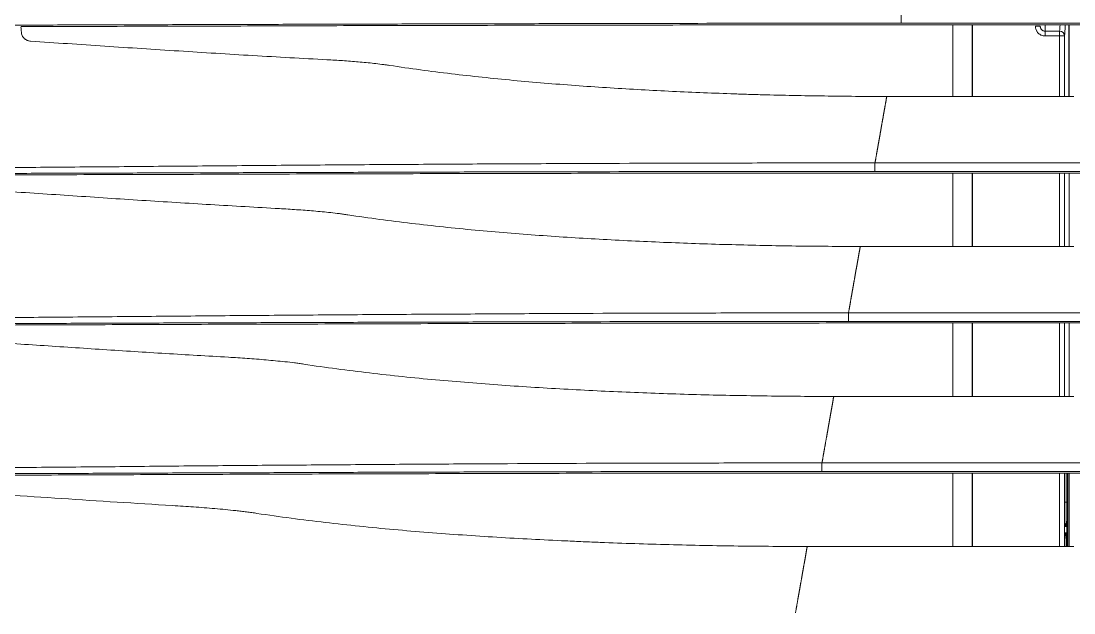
# Model space of a CAD drawing. Header units: millimetres. Extents: x 70151 to 230897, y 35202 to 113211.
# Drawn here: x 178100.5 to 178208.9, y 68879.3 to 68940.2 of the extents above; entities that cross this region are included whole.
import ezdxf

# ---------------------------------------------------------------- set-up
doc = ezdxf.new("R2010")
doc.units = ezdxf.units.MM
doc.header["$LTSCALE"] = 50
doc.layers.add('2-con', color=2, linetype='Continuous')
doc.layers.add('mark-B', color=2, linetype='Continuous', lineweight=20)

# ---------------------------------------------------------------- blocks, each defined once
blk = doc.blocks.new('무풍1WAY 대형')
at = {"layer": 'mark-B'}
for p, q in [((473.45, -126.66), (445.98, -126.66)), ((446.48, -134.22), (446.48, -126.67)), ((446.61, -134.22), (446.61, -126.66)), ((446.71, -126.66), (446.7, -127.7)), ((446.71, -126.66), (446.7, -127.7)), ((446.95, -134.22), (446.95, -126.66)), ((447.45, -126.66), (447.45, -134.22)), ((456.43, -126.66), (456.43, -134.22)), ((456.46, -134.22), (456.46, -126.66)), ((458.45, -126.67), (458.45, -134.22)), ((446.75, -128.72), (446.88, -128.73)), ((446.88, -128.05), (446.79, -128.06)), ((446.69, -129.64), (446.69, -134.22)), ((446.71, -131.21), (446.92, -131.21)), ((446.71, -134.22), (446.71, -131.21)), ((446.92, -131.22), (446.92, -134.22)), ((-471.95, -134.39), (471.93, -134.39)), ((472.11, -134.22), (298.98, -134.22)), ((471.93, -135.26), (-471.95, -135.26)), ((470.72, -142.1), (445.98, -142.1)), ((446.48, -149.66), (446.48, -142.1)), ((446.95, -149.66), (446.95, -142.1)), ((447.45, -142.1), (447.45, -149.66)), ((456.43, -142.1), (456.43, -149.66)), ((456.46, -149.66), (456.46, -142.1)), ((458.45, -142.1), (458.45, -149.66)), ((-469.22, -149.82), (469.2, -149.82)), ((469.2, -150.7), (-469.22, -150.7)), ((469.38, -149.66), (298.98, -149.66)), ((467.99, -157.54), (445.98, -157.54)), ((446.48, -165.09), (446.48, -157.53)), ((446.95, -165.09), (446.95, -157.53)), ((447.45, -157.53), (447.45, -165.09)), ((456.43, -157.54), (456.43, -165.09)), ((456.46, -165.09), (456.46, -157.54)), ((458.45, -157.54), (458.45, -165.09)), ((-466.49, -165.26), (466.47, -165.26)), ((466.65, -165.09), (298.98, -165.09)), ((466.47, -166.13), (-466.49, -166.13)), ((465.26, -172.97), (445.98, -172.97)), ((446.48, -180.34), (446.48, -172.97)), ((446.51, -180.34), (446.51, -172.97)), ((446.95, -179.2), (446.95, -172.97)), ((447.45, -172.97), (447.45, -179.2)), ((456.43, -172.97), (456.43, -180.34)), ((456.46, -180.34), (456.46, -172.97)), ((458.45, -172.97), (458.45, -180.34)), ((446.95, -179.2), (447.45, -179.2)), ((447.45, -179.2), (448.95, -179.2)), ((447.45, -179.69), (447.45, -179.2)), ((448.95, -179.69), (447.45, -179.69)), ((448.95, -179.69), (448.95, -179.2)), ((448.95, -180.34), (448.95, -179.69)), ((-463.79, -180.51), (463.77, -180.51)), ((463.95, -180.34), (298.98, -180.34)), ((449.45, -180.21), (449.94, -180.21))]:
    blk.add_line(p, q, dxfattribs=at)
for centre, major_axis, ratio, start_param, end_param in [((446.79, -125.57), (0, -2.49), 0.017061, 5.168178, 6.284003), ((446.88, -126.06), (0, -1.99), 0.017061, 0.322294, 1.263523), ((447.28, -128.06), (0.024, -0.497), 0.999854, 3.981403, 4.66448), ((447.38, -128.05), (0.024, -0.497), 0.999854, 4.456229, 4.66448), ((446.88, -126.06), (0, -1.99), 0.017061, 0.000818, 0.322294), ((446.75, -131.21), (0, -2.49), 0.017061, 3.140789, 4.712389), ((447.25, -128.72), (0.023, 0.497), 0.999854, 1.617867, 2.412742), ((447.38, -128.73), (0.023, 0.497), 0.999854, 1.617867, 1.842468), ((446.88, -131.22), (0, -2.49), 0.017061, 1.570796, 3.140789), ((447, -197.89), (0, -18.92), 0.017061, 3.298326, 3.525576), ((447.45, -179.2), (0.495, -0.053), 0.987602, 3.250474, 4.818608), ((447.5, -197.89), (0, -18.42), 0.017522, 3.298326, 3.451893)]:
    blk.add_ellipse(centre, major_axis=major_axis, ratio=ratio, start_param=start_param, end_param=end_param, dxfattribs=at)
for points, knots in [([(473.45, -126.66), (473.45, -126.64), (473.46, -126.59), (473.47, -126.52), (473.49, -126.45), (473.5, -126.37), (473.51, -126.3), (473.53, -126.22), (473.54, -126.15), (473.55, -126.08), (473.56, -126), (473.58, -125.93), (473.59, -125.85), (473.6, -125.78), (473.62, -125.7), (473.63, -125.63), (473.64, -125.55), (473.66, -125.48), (473.67, -125.4), (473.68, -125.33), (473.7, -125.25), (473.71, -125.17), (473.72, -125.1), (473.74, -125.02), (473.75, -124.94), (473.77, -124.87), (473.78, -124.79), (473.79, -124.71), (473.81, -124.63), (473.82, -124.56), (473.83, -124.48), (473.85, -124.4), (473.86, -124.32), (473.88, -124.24), (473.89, -124.17), (473.9, -124.09), (473.92, -124.01), (473.93, -123.93), (473.95, -123.85), (473.96, -123.77), (473.97, -123.69), (473.99, -123.61), (474, -123.53), (474.02, -123.45), (474.03, -123.37), (474.04, -123.29), (474.06, -123.21), (474.07, -123.13), (474.09, -123.05), (474.1, -122.96), (474.12, -122.88), (474.13, -122.8), (474.15, -122.72), (474.16, -122.64), (474.17, -122.56), (474.19, -122.47), (474.2, -122.39), (474.22, -122.31), (474.23, -122.22), (474.25, -122.14), (474.26, -122.06), (474.28, -121.97), (474.29, -121.89), (474.31, -121.81), (474.32, -121.72), (474.34, -121.64), (474.35, -121.55), (474.37, -121.47), (474.38, -121.38), (474.4, -121.3), (474.41, -121.21), (474.43, -121.13), (474.44, -121.04), (474.46, -120.96), (474.47, -120.87), (474.49, -120.79), (474.5, -120.7), (474.52, -120.61), (474.53, -120.53), (474.55, -120.44), (474.56, -120.35), (474.58, -120.27), (474.59, -120.18), (474.61, -120.09), (474.63, -120), (474.64, -119.92), (474.65, -119.86), (474.66, -119.83)], [0, 0, 0, 0, 0.01175, 0.0235, 0.03525, 0.046998, 0.058747, 0.070495, 0.082243, 0.09399, 0.105737, 0.117484, 0.12923, 0.140977, 0.152723, 0.164469, 0.176214, 0.18796, 0.199706, 0.211452, 0.223197, 0.234943, 0.246689, 0.258435, 0.270181, 0.281927, 0.293673, 0.30542, 0.317166, 0.328914, 0.340661, 0.352409, 0.364157, 0.375906, 0.387655, 0.399404, 0.411154, 0.422905, 0.434656, 0.446408, 0.45816, 0.469913, 0.481667, 0.493421, 0.505177, 0.516933, 0.52869, 0.540447, 0.552206, 0.563965, 0.575726, 0.587487, 0.59925, 0.611013, 0.622778, 0.634544, 0.64631, 0.658078, 0.669848, 0.681618, 0.69339, 0.705163, 0.716937, 0.728713, 0.74049, 0.752268, 0.764048, 0.77583, 0.787613, 0.799397, 0.811183, 0.822971, 0.83476, 0.846551, 0.858344, 0.870138, 0.881934, 0.893732, 0.905532, 0.917334, 0.929137, 0.940943, 0.95275, 0.96456, 0.976371, 0.988184, 1, 1, 1, 1]), ([(530.12, -130.07), (528.95, -129.89), (527.78, -129.73), (525.43, -129.41), (524.26, -129.27), (521.91, -129), (520.73, -128.87), (518.38, -128.63), (517.2, -128.51), (514.85, -128.3), (513.67, -128.2), (511.31, -128.01), (510.13, -127.93), (507.77, -127.76), (506.59, -127.69), (504.22, -127.54), (503.04, -127.47), (500.68, -127.35), (499.49, -127.29), (497.72, -127.21), (497.13, -127.18), (495.94, -127.13), (495.35, -127.11), (492.39, -126.99), (490.03, -126.91), (485.29, -126.79), (482.92, -126.74), (478.18, -126.68), (475.82, -126.66), (473.45, -126.66)], [0, 0, 0, 0, 0.0625, 0.0625, 0.125, 0.125, 0.1875, 0.1875, 0.25, 0.25, 0.3125, 0.3125, 0.375, 0.375, 0.4375, 0.4375, 0.5, 0.5, 0.5625, 0.5625, 0.59375, 0.59375, 0.625, 0.625, 0.75, 0.75, 0.875, 0.875, 1, 1, 1, 1]), ([(446.7, -127.7), (446.7, -127.77), (446.7, -127.85), (446.7, -128), (446.7, -128.16), (446.7, -128.35), (446.7, -128.47), (446.7, -128.55), (446.7, -128.6), (446.7, -128.8), (446.69, -128.96), (446.69, -129.21), (446.69, -129.3), (446.69, -129.43), (446.69, -129.47), (446.69, -129.55), (446.69, -129.6), (446.69, -129.64)], [0, 0, 0, 0, 0.125, 0.125, 0.25, 0.375, 0.4375, 0.4375, 0.5, 0.5, 0.75, 0.75, 0.875, 0.875, 0.9375, 0.9375, 1, 1, 1, 1]), ([(530.12, -130.07), (530.3, -130.1), (530.48, -130.13), (530.85, -130.18), (531.03, -130.2), (531.39, -130.25), (531.57, -130.27), (531.93, -130.31), (532.11, -130.33), (532.66, -130.39), (533.02, -130.43), (533.74, -130.5), (534.11, -130.53), (534.83, -130.59), (535.2, -130.62), (535.92, -130.68), (536.28, -130.71), (537.37, -130.79), (538.1, -130.83), (538.82, -130.88)], [0, 0, 0, 0, 0.0625, 0.0625, 0.125, 0.125, 0.1875, 0.1875, 0.25, 0.25, 0.375, 0.375, 0.5, 0.5, 0.625, 0.625, 0.75, 0.75, 1, 1, 1, 1]), ([(561.63, -132.35), (559.73, -132.22), (557.83, -132.1), (554.03, -131.84), (552.13, -131.72), (548.33, -131.47), (546.43, -131.34), (542.63, -131.11), (540.72, -130.99), (538.82, -130.88)], [0, 0, 0, 0, 0.25, 0.25, 0.5, 0.5, 0.75, 0.75, 1, 1, 1, 1]), ([(471.93, -134.39), (474.36, -134.39), (476.79, -134.38), (481.64, -134.38), (484.07, -134.38), (491.36, -134.37), (496.21, -134.36), (503.5, -134.34), (505.92, -134.34), (510.78, -134.32), (513.21, -134.31), (518.06, -134.3), (522.91, -134.28), (530.19, -134.25), (537.47, -134.23), (542.32, -134.21), (547.17, -134.19), (549.59, -134.18), (554.44, -134.16), (556.87, -134.15), (564.15, -134.12), (569, -134.1), (578.71, -134.08), (583.56, -134.06), (588.42, -134.06)], [0, 0, 0, 0, 0.0625, 0.0625, 0.125, 0.125, 0.25, 0.25, 0.3125, 0.3125, 0.375, 0.375, 0.4375, 0.5, 0.5625, 0.625, 0.625, 0.6875, 0.6875, 0.75, 0.75, 0.875, 0.875, 1, 1, 1, 1]), ([(471.93, -134.39), (471.93, -134.39), (471.93, -134.4), (471.93, -134.44), (471.93, -134.46), (471.93, -134.52), (471.93, -134.56), (471.93, -134.64), (471.93, -134.68), (471.93, -134.77), (471.93, -134.82), (471.93, -134.92), (471.93, -134.97), (471.93, -135.07), (471.93, -135.11), (471.93, -135.19), (471.93, -135.23), (471.93, -135.26)], [0, 0, 0, 0, 0.125, 0.125, 0.25, 0.25, 0.375, 0.375, 0.5, 0.5, 0.625, 0.625, 0.75, 0.75, 0.875, 0.875, 1, 1, 1, 1]), ([(472.11, -134.22), (474, -134.22), (475.89, -134.22), (479.66, -134.22), (485.32, -134.21), (490.98, -134.21), (498.52, -134.19), (502.29, -134.18), (509.84, -134.16), (513.61, -134.15), (521.15, -134.13), (524.92, -134.12), (532.45, -134.09), (536.22, -134.07), (543.76, -134.05), (547.53, -134.03), (555.07, -134), (558.83, -133.99), (562.6, -133.98)], [0, 0, 0, 0, 0.0625, 0.0625, 0.125, 0.25, 0.25, 0.375, 0.375, 0.5, 0.5, 0.625, 0.625, 0.75, 0.75, 0.875, 0.875, 1, 1, 1, 1]), ([(470.72, -142.1), (470.72, -142.08), (470.73, -142.03), (470.74, -141.95), (470.76, -141.88), (470.77, -141.81), (470.78, -141.73), (470.8, -141.66), (470.81, -141.59), (470.82, -141.51), (470.83, -141.44), (470.85, -141.36), (470.86, -141.29), (470.87, -141.21), (470.89, -141.14), (470.9, -141.06), (470.91, -140.99), (470.93, -140.91), (470.94, -140.84), (470.95, -140.76), (470.97, -140.69), (470.98, -140.61), (470.99, -140.53), (471.01, -140.46), (471.02, -140.38), (471.04, -140.3), (471.05, -140.23), (471.06, -140.15), (471.08, -140.07), (471.09, -139.99), (471.1, -139.91), (471.12, -139.84), (471.13, -139.76), (471.15, -139.68), (471.16, -139.6), (471.17, -139.52), (471.19, -139.44), (471.2, -139.36), (471.22, -139.29), (471.23, -139.21), (471.24, -139.13), (471.26, -139.05), (471.27, -138.97), (471.29, -138.89), (471.3, -138.81), (471.31, -138.72), (471.33, -138.64), (471.34, -138.56), (471.36, -138.48), (471.37, -138.4), (471.39, -138.32), (471.4, -138.24), (471.41, -138.16), (471.43, -138.07), (471.44, -137.99), (471.46, -137.91), (471.47, -137.83), (471.49, -137.74), (471.5, -137.66), (471.52, -137.58), (471.53, -137.49), (471.55, -137.41), (471.56, -137.33), (471.58, -137.24), (471.59, -137.16), (471.61, -137.07), (471.62, -136.99), (471.64, -136.91), (471.65, -136.82), (471.67, -136.74), (471.68, -136.65), (471.7, -136.56), (471.71, -136.48), (471.73, -136.39), (471.74, -136.31), (471.76, -136.22), (471.77, -136.14), (471.79, -136.05), (471.8, -135.96), (471.82, -135.88), (471.83, -135.79), (471.85, -135.7), (471.86, -135.61), (471.88, -135.53), (471.9, -135.44), (471.91, -135.35), (471.92, -135.29), (471.93, -135.26)], [0, 0, 0, 0, 0.01175, 0.0235, 0.03525, 0.046998, 0.058747, 0.070495, 0.082243, 0.09399, 0.105737, 0.117484, 0.12923, 0.140977, 0.152723, 0.164469, 0.176214, 0.18796, 0.199706, 0.211452, 0.223197, 0.234943, 0.246689, 0.258435, 0.270181, 0.281927, 0.293673, 0.30542, 0.317166, 0.328914, 0.340661, 0.352409, 0.364157, 0.375906, 0.387655, 0.399404, 0.411154, 0.422905, 0.434656, 0.446408, 0.45816, 0.469913, 0.481667, 0.493421, 0.505177, 0.516933, 0.52869, 0.540447, 0.552206, 0.563965, 0.575726, 0.587487, 0.59925, 0.611013, 0.622778, 0.634544, 0.64631, 0.658078, 0.669848, 0.681618, 0.69339, 0.705163, 0.716937, 0.728713, 0.74049, 0.752268, 0.764048, 0.77583, 0.787613, 0.799397, 0.811183, 0.822971, 0.83476, 0.846551, 0.858344, 0.870138, 0.881934, 0.893732, 0.905532, 0.917334, 0.929137, 0.940943, 0.95275, 0.96456, 0.976371, 0.988184, 1, 1, 1, 1]), ([(601.36, -134.53), (600.01, -134.53), (598.66, -134.53), (595.96, -134.53), (594.61, -134.53), (590.57, -134.54), (587.87, -134.55), (579.78, -134.59), (574.38, -134.63), (566.3, -134.69), (563.6, -134.71), (558.21, -134.76), (555.52, -134.78), (550.13, -134.83), (547.43, -134.85), (542.04, -134.9), (539.35, -134.93), (533.96, -134.98), (531.26, -135), (525.87, -135.04), (523.18, -135.06), (517.79, -135.1), (515.09, -135.12), (509.7, -135.15), (507, -135.17), (498.91, -135.21), (493.51, -135.23), (485.42, -135.25), (482.72, -135.25), (478.67, -135.26), (477.32, -135.26), (475.3, -135.26), (474.29, -135.26), (473.11, -135.26), (472.6, -135.26), (472.26, -135.26), (472.1, -135.26), (471.93, -135.26)], [0, 0, 0, 0, 0.03125, 0.03125, 0.0625, 0.0625, 0.125, 0.125, 0.25, 0.25, 0.3125, 0.3125, 0.375, 0.375, 0.4375, 0.4375, 0.5, 0.5, 0.5625, 0.5625, 0.625, 0.625, 0.6875, 0.6875, 0.75, 0.75, 0.875, 0.875, 0.9375, 0.9375, 0.96875, 0.96875, 0.984375, 0.992188, 0.996094, 0.996094, 1, 1, 1, 1]), ([(525.3, -145.42), (524.17, -145.25), (523.04, -145.09), (520.78, -144.79), (519.65, -144.65), (517.39, -144.38), (516.25, -144.26), (513.99, -144.02), (512.85, -143.91), (510.59, -143.71), (509.45, -143.61), (507.18, -143.43), (506.04, -143.34), (502.63, -143.1), (500.36, -142.96), (495.81, -142.71), (493.53, -142.6), (490.11, -142.47), (488.97, -142.42), (486.69, -142.35), (485.55, -142.31), (482.12, -142.22), (479.84, -142.18), (475.28, -142.12), (473, -142.1), (470.72, -142.1)], [0, 0, 0, 0, 0.0625, 0.0625, 0.125, 0.125, 0.1875, 0.1875, 0.25, 0.25, 0.3125, 0.3125, 0.375, 0.375, 0.5, 0.5, 0.625, 0.625, 0.6875, 0.6875, 0.75, 0.75, 0.875, 0.875, 1, 1, 1, 1]), ([(525.3, -145.42), (525.46, -145.45), (525.62, -145.47), (525.94, -145.52), (526.1, -145.54), (526.59, -145.6), (526.91, -145.64), (527.56, -145.71), (527.88, -145.74), (528.53, -145.8), (528.86, -145.83), (529.83, -145.92), (530.48, -145.97), (531.77, -146.06), (532.42, -146.1), (533.07, -146.14)], [0, 0, 0, 0, 0.0625, 0.0625, 0.125, 0.125, 0.25, 0.25, 0.375, 0.375, 0.5, 0.5, 0.75, 0.75, 1, 1, 1, 1]), ([(558.9, -147.79), (556.75, -147.64), (554.59, -147.5), (550.29, -147.21), (548.14, -147.07), (543.83, -146.79), (541.68, -146.65), (537.37, -146.39), (535.22, -146.26), (533.07, -146.14)], [0, 0, 0, 0, 0.25, 0.25, 0.5, 0.5, 0.75, 0.75, 1, 1, 1, 1]), ([(469.2, -149.82), (471.63, -149.82), (474.05, -149.82), (478.91, -149.82), (481.34, -149.82), (488.62, -149.81), (493.48, -149.8), (500.76, -149.78), (503.19, -149.78), (508.04, -149.76), (510.47, -149.76), (515.32, -149.74), (520.17, -149.73), (527.45, -149.7), (534.73, -149.68), (539.58, -149.66), (544.43, -149.64), (546.86, -149.63), (551.71, -149.62), (554.13, -149.61), (561.41, -149.58), (566.26, -149.57), (575.97, -149.54), (580.83, -149.53), (585.68, -149.52)], [0, 0, 0, 0, 0.0625, 0.0625, 0.125, 0.125, 0.25, 0.25, 0.3125, 0.3125, 0.375, 0.375, 0.4375, 0.5, 0.5625, 0.625, 0.625, 0.6875, 0.6875, 0.75, 0.75, 0.875, 0.875, 1, 1, 1, 1]), ([(469.38, -149.66), (473.16, -149.66), (476.93, -149.65), (484.47, -149.65), (488.25, -149.64), (495.79, -149.63), (499.56, -149.62), (507.1, -149.61), (510.88, -149.6), (518.42, -149.57), (522.19, -149.56), (529.72, -149.54), (533.49, -149.53), (541.03, -149.5), (544.8, -149.49), (552.34, -149.46), (556.11, -149.45), (559.88, -149.44)], [0, 0, 0, 0, 0.125, 0.125, 0.25, 0.25, 0.375, 0.375, 0.5, 0.5, 0.625, 0.625, 0.75, 0.75, 0.875, 0.875, 1, 1, 1, 1]), ([(467.99, -157.54), (467.99, -157.51), (468, -157.46), (468.01, -157.39), (468.03, -157.32), (468.04, -157.24), (468.05, -157.17), (468.06, -157.1), (468.08, -157.02), (468.09, -156.95), (468.1, -156.87), (468.12, -156.8), (468.13, -156.72), (468.14, -156.65), (468.16, -156.57), (468.17, -156.5), (468.18, -156.42), (468.2, -156.35), (468.21, -156.27), (468.22, -156.2), (468.24, -156.12), (468.25, -156.05), (468.26, -155.97), (468.28, -155.89), (468.29, -155.82), (468.31, -155.74), (468.32, -155.66), (468.33, -155.58), (468.35, -155.51), (468.36, -155.43), (468.37, -155.35), (468.39, -155.27), (468.4, -155.19), (468.42, -155.12), (468.43, -155.04), (468.44, -154.96), (468.46, -154.88), (468.47, -154.8), (468.49, -154.72), (468.5, -154.64), (468.51, -154.56), (468.53, -154.48), (468.54, -154.4), (468.56, -154.32), (468.57, -154.24), (468.58, -154.16), (468.6, -154.08), (468.61, -154), (468.63, -153.92), (468.64, -153.84), (468.66, -153.75), (468.67, -153.67), (468.68, -153.59), (468.7, -153.51), (468.71, -153.43), (468.73, -153.34), (468.74, -153.26), (468.76, -153.18), (468.77, -153.1), (468.79, -153.01), (468.8, -152.93), (468.82, -152.85), (468.83, -152.76), (468.85, -152.68), (468.86, -152.59), (468.88, -152.51), (468.89, -152.43), (468.91, -152.34), (468.92, -152.26), (468.94, -152.17), (468.95, -152.09), (468.97, -152), (468.98, -151.91), (469, -151.83), (469.01, -151.74), (469.03, -151.66), (469.04, -151.57), (469.06, -151.48), (469.07, -151.4), (469.09, -151.31), (469.1, -151.22), (469.12, -151.14), (469.13, -151.05), (469.15, -150.96), (469.17, -150.87), (469.18, -150.79), (469.19, -150.73), (469.2, -150.7)], [0, 0, 0, 0, 0.01175, 0.0235, 0.03525, 0.046998, 0.058747, 0.070495, 0.082243, 0.09399, 0.105737, 0.117484, 0.12923, 0.140977, 0.152723, 0.164469, 0.176214, 0.18796, 0.199706, 0.211452, 0.223197, 0.234943, 0.246689, 0.258435, 0.270181, 0.281927, 0.293673, 0.30542, 0.317166, 0.328914, 0.340661, 0.352409, 0.364157, 0.375906, 0.387655, 0.399404, 0.411154, 0.422905, 0.434656, 0.446408, 0.45816, 0.469913, 0.481667, 0.493421, 0.505177, 0.516933, 0.52869, 0.540447, 0.552206, 0.563965, 0.575726, 0.587487, 0.59925, 0.611013, 0.622778, 0.634544, 0.64631, 0.658078, 0.669848, 0.681618, 0.69339, 0.705163, 0.716937, 0.728713, 0.74049, 0.752268, 0.764048, 0.77583, 0.787613, 0.799397, 0.811183, 0.822971, 0.83476, 0.846551, 0.858344, 0.870138, 0.881934, 0.893732, 0.905532, 0.917334, 0.929137, 0.940943, 0.95275, 0.96456, 0.976371, 0.988184, 1, 1, 1, 1]), ([(469.2, -150.7), (469.2, -150.67), (469.2, -150.63), (469.2, -150.55), (469.2, -150.5), (469.2, -150.41), (469.2, -150.36), (469.2, -150.26), (469.2, -150.21), (469.2, -150.12), (469.2, -150.07), (469.2, -149.99), (469.2, -149.96), (469.2, -149.9), (469.2, -149.87), (469.2, -149.84), (469.2, -149.82), (469.2, -149.82)], [0, 0, 0, 0, 0.125, 0.125, 0.25, 0.25, 0.375, 0.375, 0.5, 0.5, 0.625, 0.625, 0.75, 0.75, 0.875, 0.875, 1, 1, 1, 1]), ([(598.62, -149.99), (597.27, -150), (595.92, -150), (593.22, -150), (591.88, -150), (587.83, -150.01), (585.13, -150.02), (577.04, -150.06), (571.65, -150.09), (563.56, -150.15), (560.87, -150.17), (555.48, -150.22), (552.78, -150.24), (547.39, -150.29), (544.7, -150.31), (539.31, -150.36), (536.61, -150.38), (531.22, -150.43), (528.53, -150.45), (523.14, -150.49), (520.44, -150.51), (515.05, -150.55), (512.35, -150.56), (506.96, -150.59), (504.26, -150.61), (496.17, -150.65), (490.78, -150.67), (482.69, -150.69), (479.99, -150.69), (475.94, -150.7), (474.59, -150.7), (472.57, -150.7), (471.56, -150.7), (470.55, -150.7), (469.87, -150.7), (469.53, -150.7), (469.2, -150.7)], [0, 0, 0, 0, 0.03125, 0.03125, 0.0625, 0.0625, 0.125, 0.125, 0.25, 0.25, 0.3125, 0.3125, 0.375, 0.375, 0.4375, 0.4375, 0.5, 0.5, 0.5625, 0.5625, 0.625, 0.625, 0.6875, 0.6875, 0.75, 0.75, 0.875, 0.875, 0.9375, 0.9375, 0.96875, 0.96875, 0.984375, 0.992188, 0.992188, 1, 1, 1, 1]), ([(520.76, -160.79), (519.67, -160.62), (518.58, -160.47), (516.39, -160.18), (515.3, -160.04), (513.11, -159.78), (512.02, -159.66), (509.83, -159.43), (508.73, -159.32), (506.54, -159.12), (505.44, -159.02), (503.25, -158.84), (502.15, -158.76), (498.85, -158.52), (496.65, -158.38), (492.25, -158.14), (490.05, -158.03), (486.74, -157.9), (485.64, -157.85), (483.43, -157.78), (482.33, -157.75), (479.02, -157.66), (476.81, -157.61), (472.4, -157.55), (470.19, -157.54), (467.99, -157.54)], [0, 0, 0, 0, 0.0625, 0.0625, 0.125, 0.125, 0.1875, 0.1875, 0.25, 0.25, 0.3125, 0.3125, 0.375, 0.375, 0.5, 0.5, 0.625, 0.625, 0.6875, 0.6875, 0.75, 0.75, 0.875, 0.875, 1, 1, 1, 1]), ([(520.76, -160.79), (520.91, -160.81), (521.05, -160.83), (521.35, -160.87), (521.49, -160.89), (521.93, -160.95), (522.23, -160.98), (522.81, -161.05), (523.11, -161.08), (523.69, -161.13), (523.99, -161.16), (524.87, -161.24), (525.45, -161.28), (526.63, -161.36), (527.21, -161.4), (527.8, -161.43)], [0, 0, 0, 0, 0.0625, 0.0625, 0.125, 0.125, 0.25, 0.25, 0.375, 0.375, 0.5, 0.5, 0.75, 0.75, 1, 1, 1, 1]), ([(556.17, -163.22), (553.8, -163.06), (551.44, -162.91), (546.71, -162.59), (544.35, -162.43), (539.62, -162.13), (537.26, -161.98), (532.53, -161.7), (530.16, -161.56), (527.8, -161.43)], [0, 0, 0, 0, 0.25, 0.25, 0.5, 0.5, 0.75, 0.75, 1, 1, 1, 1]), ([(466.47, -165.26), (468.89, -165.26), (471.32, -165.26), (476.18, -165.25), (478.61, -165.25), (485.89, -165.24), (490.74, -165.24), (498.03, -165.22), (500.45, -165.22), (505.31, -165.21), (507.73, -165.2), (512.59, -165.19), (517.44, -165.17), (524.72, -165.15), (531.99, -165.13), (536.84, -165.11), (541.7, -165.1), (544.12, -165.09), (548.97, -165.07), (551.4, -165.07), (558.68, -165.04), (563.53, -165.03), (573.23, -165.01), (578.09, -165), (582.94, -164.99)], [0, 0, 0, 0, 0.0625, 0.0625, 0.125, 0.125, 0.25, 0.25, 0.3125, 0.3125, 0.375, 0.375, 0.4375, 0.5, 0.5625, 0.625, 0.625, 0.6875, 0.6875, 0.75, 0.75, 0.875, 0.875, 1, 1, 1, 1]), ([(466.47, -165.26), (466.47, -165.26), (466.47, -165.27), (466.47, -165.31), (466.47, -165.33), (466.47, -165.39), (466.47, -165.43), (466.47, -165.51), (466.47, -165.55), (466.47, -165.65), (466.47, -165.69), (466.47, -165.79), (466.47, -165.84), (466.47, -165.94), (466.47, -165.98), (466.47, -166.06), (466.47, -166.1), (466.47, -166.13)], [0, 0, 0, 0, 0.125, 0.125, 0.25, 0.25, 0.375, 0.375, 0.5, 0.5, 0.625, 0.625, 0.75, 0.75, 0.875, 0.875, 1, 1, 1, 1]), ([(595.88, -165.46), (594.53, -165.46), (593.18, -165.46), (590.49, -165.47), (589.14, -165.47), (585.09, -165.48), (582.39, -165.49), (574.3, -165.52), (568.91, -165.56), (560.83, -165.61), (558.13, -165.63), (552.74, -165.68), (550.05, -165.7), (544.66, -165.74), (541.96, -165.77), (536.57, -165.81), (533.88, -165.83), (528.49, -165.88), (525.79, -165.9), (520.4, -165.94), (517.7, -165.96), (512.31, -165.99), (509.62, -166.01), (504.22, -166.04), (501.53, -166.05), (493.44, -166.09), (488.05, -166.1), (479.95, -166.12), (477.26, -166.13), (473.21, -166.13), (471.86, -166.13), (469.84, -166.13), (468.83, -166.13), (467.82, -166.13), (467.14, -166.13), (466.8, -166.13), (466.47, -166.13)], [0, 0, 0, 0, 0.03125, 0.03125, 0.0625, 0.0625, 0.125, 0.125, 0.25, 0.25, 0.3125, 0.3125, 0.375, 0.375, 0.4375, 0.4375, 0.5, 0.5, 0.5625, 0.5625, 0.625, 0.625, 0.6875, 0.6875, 0.75, 0.75, 0.875, 0.875, 0.9375, 0.9375, 0.96875, 0.96875, 0.984375, 0.992188, 0.992188, 1, 1, 1, 1]), ([(466.65, -165.09), (470.43, -165.09), (474.2, -165.09), (481.74, -165.09), (485.51, -165.08), (493.06, -165.07), (496.83, -165.06), (504.37, -165.05), (508.14, -165.04), (515.68, -165.02), (519.45, -165.01), (526.99, -164.99), (530.76, -164.98), (538.3, -164.95), (542.07, -164.94), (549.61, -164.92), (553.38, -164.91), (557.15, -164.9)], [0, 0, 0, 0, 0.125, 0.125, 0.25, 0.25, 0.375, 0.375, 0.5, 0.5, 0.625, 0.625, 0.75, 0.75, 0.875, 0.875, 1, 1, 1, 1]), ([(465.26, -172.97), (465.26, -172.95), (465.27, -172.9), (465.28, -172.83), (465.3, -172.75), (465.31, -172.68), (465.32, -172.61), (465.33, -172.53), (465.35, -172.46), (465.36, -172.38), (465.37, -172.31), (465.39, -172.24), (465.4, -172.16), (465.41, -172.09), (465.43, -172.01), (465.44, -171.94), (465.45, -171.86), (465.47, -171.78), (465.48, -171.71), (465.49, -171.63), (465.51, -171.56), (465.52, -171.48), (465.53, -171.4), (465.55, -171.33), (465.56, -171.25), (465.58, -171.17), (465.59, -171.1), (465.6, -171.02), (465.62, -170.94), (465.63, -170.86), (465.64, -170.79), (465.66, -170.71), (465.67, -170.63), (465.69, -170.55), (465.7, -170.47), (465.71, -170.39), (465.73, -170.32), (465.74, -170.24), (465.76, -170.16), (465.77, -170.08), (465.78, -170), (465.8, -169.92), (465.81, -169.84), (465.83, -169.76), (465.84, -169.68), (465.85, -169.6), (465.87, -169.52), (465.88, -169.43), (465.9, -169.35), (465.91, -169.27), (465.93, -169.19), (465.94, -169.11), (465.95, -169.03), (465.97, -168.94), (465.98, -168.86), (466, -168.78), (466.01, -168.7), (466.03, -168.61), (466.04, -168.53), (466.06, -168.45), (466.07, -168.36), (466.09, -168.28), (466.1, -168.2), (466.12, -168.11), (466.13, -168.03), (466.15, -167.95), (466.16, -167.86), (466.18, -167.78), (466.19, -167.69), (466.21, -167.61), (466.22, -167.52), (466.24, -167.44), (466.25, -167.35), (466.27, -167.26), (466.28, -167.18), (466.3, -167.09), (466.31, -167.01), (466.33, -166.92), (466.34, -166.83), (466.36, -166.75), (466.37, -166.66), (466.39, -166.57), (466.4, -166.49), (466.42, -166.4), (466.44, -166.31), (466.45, -166.22), (466.46, -166.16), (466.47, -166.13)], [0, 0, 0, 0, 0.01175, 0.0235, 0.03525, 0.046998, 0.058747, 0.070495, 0.082243, 0.09399, 0.105737, 0.117484, 0.12923, 0.140977, 0.152723, 0.164469, 0.176214, 0.18796, 0.199706, 0.211452, 0.223197, 0.234943, 0.246689, 0.258435, 0.270181, 0.281927, 0.293673, 0.30542, 0.317166, 0.328914, 0.340661, 0.352409, 0.364157, 0.375906, 0.387655, 0.399404, 0.411154, 0.422905, 0.434656, 0.446408, 0.45816, 0.469913, 0.481667, 0.493421, 0.505177, 0.516933, 0.52869, 0.540447, 0.552206, 0.563965, 0.575726, 0.587487, 0.59925, 0.611013, 0.622778, 0.634544, 0.64631, 0.658078, 0.669848, 0.681618, 0.69339, 0.705163, 0.716937, 0.728713, 0.74049, 0.752268, 0.764048, 0.77583, 0.787613, 0.799397, 0.811183, 0.822971, 0.83476, 0.846551, 0.858344, 0.870138, 0.881934, 0.893732, 0.905532, 0.917334, 0.929137, 0.940943, 0.95275, 0.96456, 0.976371, 0.988184, 1, 1, 1, 1]), ([(516.46, -176.17), (515.4, -176), (514.35, -175.85), (512.23, -175.57), (511.16, -175.43), (509.04, -175.18), (507.98, -175.06), (505.85, -174.84), (504.79, -174.73), (502.66, -174.53), (501.6, -174.44), (499.47, -174.26), (498.4, -174.18), (495.2, -173.94), (493.07, -173.81), (488.8, -173.56), (486.66, -173.46), (483.45, -173.33), (482.38, -173.29), (480.78, -173.23), (480.24, -173.21), (479.17, -173.18), (478.64, -173.16), (475.96, -173.09), (473.82, -173.05), (469.54, -172.99), (467.4, -172.97), (465.26, -172.97)], [0, 0, 0, 0, 0.0625, 0.0625, 0.125, 0.125, 0.1875, 0.1875, 0.25, 0.25, 0.3125, 0.3125, 0.375, 0.375, 0.5, 0.5, 0.625, 0.625, 0.6875, 0.6875, 0.71875, 0.71875, 0.75, 0.75, 0.875, 0.875, 1, 1, 1, 1]), ([(516.46, -176.17), (516.6, -176.19), (516.73, -176.21), (517, -176.24), (517.13, -176.26), (517.53, -176.31), (517.8, -176.34), (518.34, -176.4), (518.61, -176.43), (519.15, -176.48), (519.42, -176.51), (520.22, -176.58), (520.76, -176.62), (521.83, -176.69), (522.37, -176.72), (522.91, -176.75)], [0, 0, 0, 0, 0.0625, 0.0625, 0.125, 0.125, 0.25, 0.25, 0.375, 0.375, 0.5, 0.5, 0.75, 0.75, 1, 1, 1, 1]), ([(553.44, -178.66), (550.89, -178.49), (548.35, -178.32), (543.26, -177.98), (540.72, -177.81), (535.63, -177.49), (533.09, -177.33), (528, -177.03), (525.45, -176.89), (522.91, -176.75)], [0, 0, 0, 0, 0.25, 0.25, 0.5, 0.5, 0.75, 0.75, 1, 1, 1, 1]), ([(553.44, -178.66), (553.5, -178.66), (553.56, -178.67), (553.65, -178.69), (553.68, -178.7), (553.72, -178.72), (553.73, -178.72), (553.76, -178.73), (553.78, -178.74), (553.85, -178.77), (553.9, -178.8), (553.97, -178.85), (554, -178.87), (554.04, -178.9), (554.07, -178.92), (554.13, -178.99), (554.17, -179.03), (554.22, -179.11), (554.24, -179.13), (554.26, -179.17), (554.27, -179.18), (554.29, -179.21), (554.29, -179.22), (554.32, -179.29), (554.34, -179.35), (554.37, -179.43), (554.37, -179.46), (554.38, -179.52), (554.39, -179.55), (554.39, -179.58)], [0, 0, 0, 0, 0.125, 0.125, 0.1875, 0.1875, 0.21875, 0.21875, 0.25, 0.25, 0.375, 0.375, 0.4375, 0.4375, 0.5, 0.5, 0.625, 0.625, 0.6875, 0.6875, 0.71875, 0.71875, 0.75, 0.75, 0.875, 0.875, 0.9375, 0.9375, 1, 1, 1, 1]), ([(448.95, -179.2), (448.98, -179.2), (449.02, -179.2), (449.06, -179.2), (449.08, -179.21), (449.11, -179.21), (449.13, -179.21), (449.21, -179.23), (449.27, -179.25), (449.36, -179.29), (449.39, -179.3), (449.45, -179.33), (449.48, -179.35), (449.56, -179.41), (449.61, -179.45), (449.68, -179.52), (449.7, -179.54), (449.74, -179.59), (449.76, -179.62), (449.79, -179.66), (449.8, -179.68), (449.81, -179.71), (449.82, -179.72), (449.84, -179.76), (449.86, -179.79), (449.89, -179.88), (449.91, -179.95), (449.93, -180.03), (449.93, -180.04), (449.94, -180.08), (449.94, -180.12), (449.94, -180.17), (449.94, -180.21)], [0, 0, 0, 0, 0.0625, 0.0625, 0.09375, 0.09375, 0.125, 0.125, 0.25, 0.25, 0.3125, 0.3125, 0.375, 0.375, 0.5, 0.5, 0.5625, 0.5625, 0.625, 0.625, 0.65625, 0.65625, 0.6875, 0.6875, 0.75, 0.75, 0.875, 0.875, 0.90625, 0.90625, 0.9375, 1, 1, 1, 1]), ([(449.45, -180.21), (449.45, -180.19), (449.45, -180.17), (449.44, -180.14), (449.44, -180.12), (449.43, -180.08), (449.42, -180.04), (449.4, -180), (449.4, -179.98), (449.38, -179.95), (449.38, -179.94), (449.36, -179.91), (449.35, -179.9), (449.33, -179.87), (449.32, -179.86), (449.28, -179.82), (449.26, -179.8), (449.22, -179.77), (449.2, -179.76), (449.17, -179.75), (449.16, -179.74), (449.11, -179.72), (449.08, -179.71), (449.03, -179.7), (449.02, -179.69), (448.98, -179.69), (448.97, -179.69), (448.95, -179.69)], [0, 0, 0, 0, 0.0625, 0.0625, 0.125, 0.125, 0.25, 0.25, 0.3125, 0.3125, 0.375, 0.375, 0.4375, 0.4375, 0.5, 0.5, 0.625, 0.625, 0.6875, 0.6875, 0.75, 0.75, 0.875, 0.875, 0.9375, 0.9375, 1, 1, 1, 1]), ([(463.77, -180.51), (466.2, -180.51), (468.62, -180.51), (473.48, -180.51), (475.91, -180.5), (483.19, -180.5), (488.04, -180.49), (495.32, -180.48), (497.75, -180.47), (502.6, -180.46), (505.03, -180.45), (509.88, -180.44), (514.73, -180.43), (522.01, -180.41), (529.28, -180.39), (534.13, -180.37), (538.98, -180.36), (541.41, -180.35), (546.26, -180.34), (548.68, -180.33), (555.96, -180.31), (560.81, -180.29), (570.52, -180.27), (575.37, -180.26), (580.22, -180.26)], [0, 0, 0, 0, 0.0625, 0.0625, 0.125, 0.125, 0.25, 0.25, 0.3125, 0.3125, 0.375, 0.375, 0.4375, 0.5, 0.5625, 0.625, 0.625, 0.6875, 0.6875, 0.75, 0.75, 0.875, 0.875, 1, 1, 1, 1]), ([(463.77, -181.38), (463.77, -181.35), (463.77, -181.31), (463.77, -181.23), (463.77, -181.19), (463.77, -181.09), (463.77, -181.04), (463.77, -180.94), (463.77, -180.89), (463.77, -180.8), (463.77, -180.76), (463.77, -180.68), (463.77, -180.64), (463.77, -180.58), (463.77, -180.56), (463.77, -180.52), (463.77, -180.51), (463.77, -180.51)], [0, 0, 0, 0, 0.125, 0.125, 0.25, 0.25, 0.375, 0.375, 0.5, 0.5, 0.625, 0.625, 0.75, 0.75, 0.875, 0.875, 1, 1, 1, 1]), ([(463.95, -180.34), (467.72, -180.34), (471.5, -180.34), (479.04, -180.34), (482.81, -180.33), (490.35, -180.32), (494.12, -180.32), (501.65, -180.3), (505.42, -180.29), (512.96, -180.28), (516.73, -180.27), (524.26, -180.25), (528.03, -180.23), (535.57, -180.21), (539.34, -180.2), (546.87, -180.18), (550.64, -180.17), (554.41, -180.16)], [0, 0, 0, 0, 0.125, 0.125, 0.25, 0.25, 0.375, 0.375, 0.5, 0.5, 0.625, 0.625, 0.75, 0.75, 0.875, 0.875, 1, 1, 1, 1])]:
    blk.add_open_spline(points, degree=3, knots=knots, dxfattribs=at)
for points in [[(554.43, -180.11), (554.42, -179.93), (554.4, -179.76), (554.39, -179.58)], [(554.41, -180.16), (554.41, -180.15), (554.42, -180.13), (554.42, -180.11)]]:
    blk.add_open_spline(points, degree=3, dxfattribs=at)
blk = doc.blocks.new('dpdjzjs')
at = {"layer": 'mark-B', "rotation": 180}
blk.add_blockref('무풍1WAY 대형', (178654.91, 88751.49), dxfattribs=at)

msp = doc.modelspace()

# ---------------------------------------------------------------- block references
at = {"layer": '2-con'}
msp.add_blockref('dpdjzjs', (0, -19992.04), dxfattribs=at)

doc.saveas('drawing.dxf')
